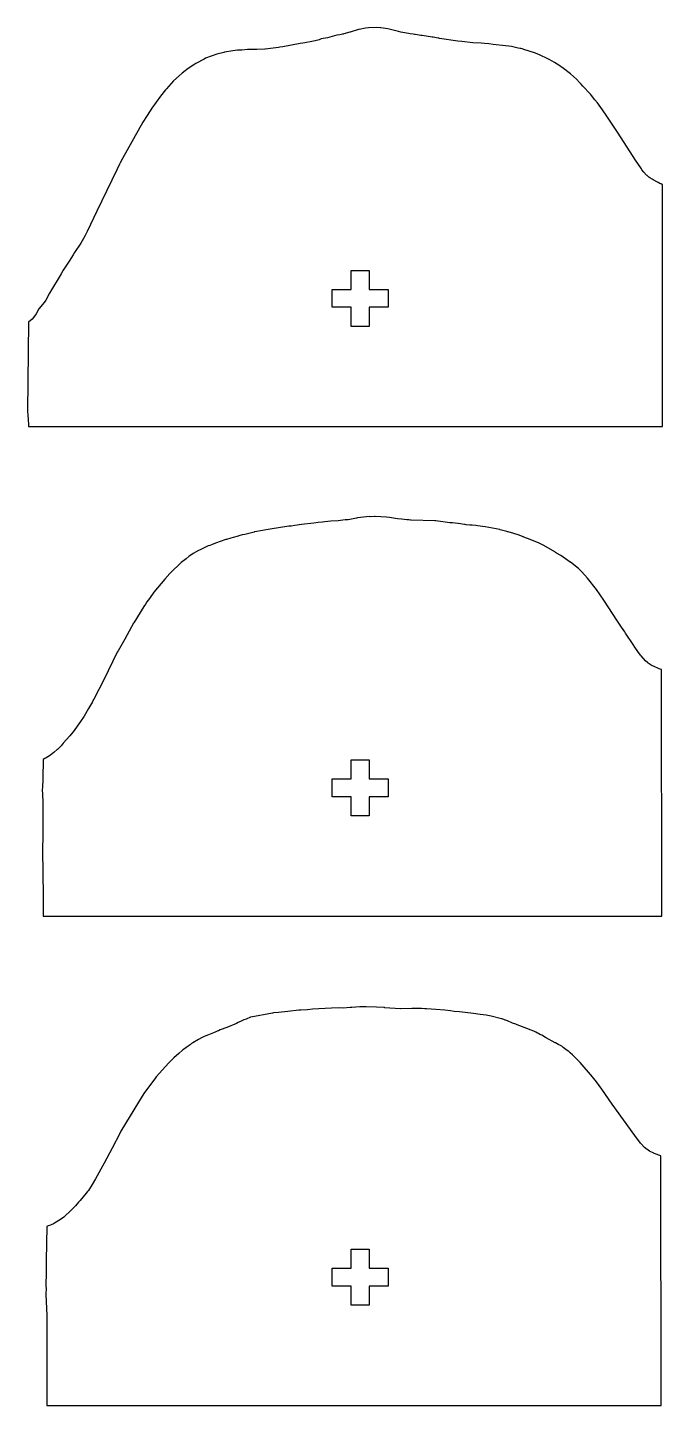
# Model space of a CAD drawing. Header units: metres. Extents: x -88 to 939, y 68 to 1362.
# Drawn here: x -83.7 to 85, y 588.1 to 954 of the extents above; entities that cross this region are included whole.
import ezdxf

# ---------------------------------------------------------------- set-up
doc = ezdxf.new("R2010")
doc.units = ezdxf.units.M

msp = doc.modelspace()

# ---------------------------------------------------------------- linework, layer by layer
for p, q in [((-1.5157, 951.968), (-3.9633, 951.346)), ((-0.6847, 952.106), (-1.5157, 951.968)), ((0.012, 952.247), (-0.6847, 952.106)), ((0.1731, 952.3), (0.012, 952.247)), ((0.3156, 952.355), (0.1731, 952.3)), ((1.9129, 952.829), (0.3156, 952.355)), ((2.002, 952.847), (1.9129, 952.829)), ((4.2037, 953.509), (2.002, 952.847)), ((4.3725, 953.546), (4.2037, 953.509)), ((6.1111, 953.846), (4.3725, 953.546)), ((6.8927, 953.943), (6.1111, 953.846)), ((8.975, 954.033), (6.8927, 953.943)), ((10.0538, 953.969), (8.975, 954.033)), ((10.0859, 953.969), (10.0538, 953.969)), ((10.1599, 953.961), (10.0859, 953.969)), ((12.0478, 953.678), (10.1599, 953.961)), ((13.7923, 953.233), (12.0478, 953.678)), ((14.8306, 952.997), (13.7923, 953.233)), ((15.5075, 952.794), (14.8306, 952.997)), ((16.5491, 952.63), (15.5075, 952.794)), ((18.0007, 952.331), (16.5491, 952.63)), ((18.771, 952.281), (18.0007, 952.331)), ((19.1465, 952.187), (18.771, 952.281)), ((19.3246, 952.192), (19.1465, 952.187)), ((20.3774, 952.023), (19.3246, 952.192)), ((20.7551, 951.95), (20.3774, 952.023)), ((21.1345, 951.916), (20.7551, 951.95)), ((23.8038, 951.498), (21.1345, 951.916)), ((-27.8715, 948.013), (-29.142, 947.843)), ((-26.7653, 948.063), (-27.8715, 948.013)), ((-25.2722, 948.197), (-26.7653, 948.063)), ((-22.9411, 948.212), (-25.2722, 948.197)), ((-22.8692, 948.219), (-22.9411, 948.212)), ((-22.7666, 948.239), (-22.8692, 948.219)), ((-20.6519, 948.317), (-22.7666, 948.239)), ((-20.5305, 948.333), (-20.6519, 948.317)), ((-16.9795, 948.745), (-20.5305, 948.333)), ((-16.6479, 948.798), (-16.9795, 948.745)), ((-15.8973, 948.893), (-16.6479, 948.798)), ((-11.2258, 949.808), (-15.8973, 948.893)), ((-10.5775, 949.869), (-11.2258, 949.808)), ((-10.03, 949.947), (-10.5775, 949.869)), ((-8.1389, 950.372), (-10.03, 949.947)), ((-7.3132, 950.522), (-8.1389, 950.372)), ((-6.2337, 950.814), (-7.3132, 950.522)), ((-5.6655, 951.001), (-6.2337, 950.814)), ((-3.9633, 951.346), (-5.6655, 951.001)), ((24.0368, 951.45), (23.8038, 951.498)), ((25.4016, 951.207), (24.0368, 951.45)), ((25.5285, 951.181), (25.4016, 951.207)), ((25.7334, 951.155), (25.5285, 951.181)), ((30.6552, 950.4), (25.7334, 951.155)), ((31.6865, 950.341), (30.6552, 950.4)), ((34.6016, 950.008), (31.6865, 950.341)), ((36.8405, 949.893), (34.6016, 950.008)), ((37.6891, 949.781), (36.8405, 949.893)), ((38.8692, 949.711), (37.6891, 949.781)), ((39.9744, 949.535), (38.8692, 949.711)), ((43.3183, 949.207), (39.9744, 949.535)), ((44.1508, 949.057), (43.3183, 949.207)), ((44.8891, 948.959), (44.1508, 949.057)), ((46.6124, 948.587), (44.8891, 948.959)), ((47.1913, 948.477), (46.6124, 948.587)), ((47.3322, 948.439), (47.1913, 948.477)), ((47.7294, 948.367), (47.3322, 948.439)), ((48.3912, 948.128), (47.7294, 948.367)), ((49.2908, 947.891), (48.3912, 948.128)), ((51.2121, 947.205), (49.2908, 947.891)), ((-39.247, 944.321), (-40.2487, 943.678)), ((-38.9318, 944.501), (-39.247, 944.321)), ((-36.7626, 945.667), (-38.9318, 944.501)), ((-36.3819, 945.859), (-36.7626, 945.667)), ((-33.3523, 946.966), (-36.3819, 945.859)), ((-31.5388, 947.427), (-33.3523, 946.966)), ((-31.3206, 947.478), (-31.5388, 947.427)), ((-29.1735, 947.835), (-31.3206, 947.478)), ((-29.142, 947.843), (-29.1735, 947.835)), ((52.4666, 946.71), (51.2121, 947.205)), ((54.3669, 945.813), (52.4666, 946.71)), ((55.0499, 945.471), (54.3669, 945.813)), ((56.2519, 944.788), (55.0499, 945.471)), ((56.9775, 944.286), (56.2519, 944.788)), ((57.1738, 944.182), (56.9775, 944.286)), ((-43.399, 941.188), (-44.8707, 939.857)), ((-42.5836, 941.881), (-43.399, 941.188)), ((-41.8148, 942.506), (-42.5836, 941.881)), ((-41.3392, 942.876), (-41.8148, 942.506)), ((-40.2487, 943.678), (-41.3392, 942.876)), ((58.6918, 943.121), (57.1738, 944.182)), ((60.5397, 941.703), (58.6918, 943.121)), ((62.1057, 940.297), (60.5397, 941.703)), ((-47.0248, 937.507), (-48.3528, 935.798)), ((-46.7975, 937.765), (-47.0248, 937.507)), ((-44.8707, 939.857), (-46.7975, 937.765)), ((62.9476, 939.398), (62.1057, 940.297)), ((63.2917, 939.05), (62.9476, 939.398)), ((63.3685, 938.968), (63.2917, 939.05)), ((63.7812, 938.498), (63.3685, 938.968)), ((65.8234, 936.312), (63.7812, 938.498)), ((-48.3528, 935.798), (-50.66, 932.587)), ((67.0045, 934.83), (65.8234, 936.312)), ((67.7031, 934.004), (67.0045, 934.83)), ((69.0422, 932.159), (67.7031, 934.004)), ((-51.9013, 930.668), (-53.0088, 928.865)), ((-50.66, 932.587), (-51.9013, 930.668)), ((70.207, 930.502), (69.0422, 932.159)), ((70.4042, 930.19), (70.207, 930.502)), ((73.2262, 925.947), (70.4042, 930.19)), ((-53.0088, 928.865), (-58.451, 919.235)), ((77.8056, 918.787), (73.2262, 925.947)), ((-58.451, 919.235), (-59.0507, 918.076)), ((79.3584, 916.507), (77.8056, 918.787)), ((-59.9967, 916.254), (-65.2244, 905.257)), ((-59.2079, 917.783), (-59.9967, 916.254)), ((-59.0507, 918.076), (-59.2079, 917.783)), ((79.5297, 916.28), (79.3584, 916.507)), ((80.0432, 915.621), (79.5297, 916.28)), ((80.7462, 914.86), (80.0432, 915.621)), ((80.8768, 914.713), (80.7462, 914.86)), ((80.9777, 914.631), (80.8768, 914.713)), ((81.3783, 914.322), (80.9777, 914.631)), ((81.5984, 914.128), (81.3783, 914.322)), ((82.2493, 913.783), (81.5984, 914.128)), ((82.5045, 913.603), (82.2493, 913.783)), ((83.6168, 912.977), (82.5045, 913.603)), ((83.6523, 912.956), (83.6168, 912.977)), ((83.6864, 912.945), (83.6523, 912.956)), ((83.8197, 912.871), (83.6864, 912.945)), ((84.2751, 912.641), (83.8197, 912.871)), ((84.6232, 912.487), (84.2751, 912.641)), ((84.6619, 912.466), (84.6232, 912.487)), ((84.7995, 912.43), (84.6619, 912.466)), ((84.945, 912.359), (84.7995, 912.43)), ((84.9427, 912.331), (84.945, 912.359)), ((84.9625, 848.055), (84.9427, 912.331)), ((-65.2244, 905.257), (-67.8672, 899.897)), ((-69.5443, 896.738), (-71.172, 894.292)), ((-68.7637, 898.032), (-69.5443, 896.738)), ((-68.3543, 898.82), (-68.7637, 898.032)), ((-67.8672, 899.897), (-68.3543, 898.82)), ((-71.5367, 893.685), (-72.6168, 891.99)), ((-71.172, 894.292), (-71.5367, 893.685)), ((-74.2234, 889.569), (-74.731, 888.641)), ((-72.6168, 891.99), (-74.2234, 889.569)), ((2.3097, 884.479), (2.3097, 889.544)), ((2.3097, 889.544), (7.0646, 889.544)), ((7.0646, 889.544), (7.0646, 884.479)), ((-74.731, 888.641), (-77.7965, 883.488)), ((-77.7965, 883.488), (-78.8284, 881.664)), ((-2.755, 879.725), (-2.755, 884.479)), ((-2.755, 884.479), (2.3097, 884.479)), ((7.0646, 884.479), (12.1294, 884.479)), ((12.1294, 884.479), (12.1294, 879.725)), ((-80.6788, 879.285), (-81.2062, 878.314)), ((-79.2613, 881.004), (-80.6788, 879.285)), ((-78.8284, 881.664), (-79.2613, 881.004)), ((2.3097, 879.725), (-2.755, 879.725)), ((2.3097, 874.66), (2.3097, 879.725)), ((12.1294, 879.725), (7.0646, 879.725)), ((7.0646, 879.725), (7.0646, 874.66)), ((-83.4048, 875.791), (-83.6661, 852.12)), ((-82.4043, 876.608), (-83.4048, 875.791)), ((-81.5457, 877.761), (-82.4043, 876.608)), ((-81.3805, 877.969), (-81.5457, 877.761)), ((-81.2933, 878.124), (-81.3805, 877.969)), ((-81.2062, 878.314), (-81.2933, 878.124)), ((7.0646, 874.66), (2.3097, 874.66)), ((-83.6661, 852.12), (-83.5713, 851.068)), ((-83.5713, 851.068), (-83.4903, 849.904)), ((-83.4903, 849.904), (-83.4226, 848.594)), ((-83.4226, 848.594), (-83.4239, 848.338)), ((-83.4239, 848.338), (-83.4046, 848.055)), ((-83.4046, 848.055), (84.9625, 848.055)), ((3.7428, 823.744), (1.4531, 823.317)), ((3.9847, 823.778), (3.7428, 823.744)), ((6.3948, 824.058), (3.9847, 823.778)), ((7.1723, 824.122), (6.3948, 824.058)), ((7.3626, 824.121), (7.1723, 824.122)), ((8.4942, 824.152), (7.3626, 824.121)), ((8.656, 824.151), (8.4942, 824.152)), ((11.6947, 823.956), (8.656, 824.151)), ((12.4644, 823.875), (11.6947, 823.956)), ((14.6113, 823.558), (12.4644, 823.875)), ((15.6377, 823.481), (14.6113, 823.558)), ((17.0528, 823.32), (15.6377, 823.481)), ((-23.4826, 820.039), (-25.9277, 819.402)), ((-23.3738, 820.059), (-23.4826, 820.039)), ((-23.3129, 820.067), (-23.3738, 820.059)), ((-23.2888, 820.075), (-23.3129, 820.067)), ((-19.1878, 820.796), (-23.2888, 820.075)), ((-14.2428, 821.572), (-19.1878, 820.796)), ((-13.6635, 821.616), (-14.2428, 821.572)), ((-12.7057, 821.778), (-13.6635, 821.616)), ((-10.8732, 822.044), (-12.7057, 821.778)), ((-7.6265, 822.389), (-10.8732, 822.044)), ((-6.4676, 822.535), (-7.6265, 822.389)), ((-5.2866, 822.645), (-6.4676, 822.535)), ((-4.6821, 822.743), (-5.2866, 822.645)), ((-3.1551, 822.905), (-4.6821, 822.743)), ((-1.1935, 823.033), (-3.1551, 822.905)), ((0.696, 823.257), (-1.1935, 823.033)), ((1.4531, 823.317), (0.696, 823.257)), ((17.6271, 823.278), (17.0528, 823.32)), ((18.0787, 823.231), (17.6271, 823.278)), ((18.2056, 823.223), (18.0787, 823.231)), ((24.5502, 823.01), (18.2056, 823.223)), ((24.787, 822.989), (24.5502, 823.01)), ((28.5295, 822.504), (24.787, 822.989)), ((29.1685, 822.464), (28.5295, 822.504)), ((29.888, 822.385), (29.1685, 822.464)), ((30.5753, 822.275), (29.888, 822.385)), ((30.7425, 822.265), (30.5753, 822.275)), ((31.314, 822.181), (30.7425, 822.265)), ((31.8034, 822.135), (31.314, 822.181)), ((32.406, 822.035), (31.8034, 822.135)), ((32.578, 822.014), (32.406, 822.035)), ((32.8269, 821.97), (32.578, 822.014)), ((33.7645, 821.906), (32.8269, 821.97)), ((34.4613, 821.829), (33.7645, 821.906)), ((35.3948, 821.749), (34.4613, 821.829)), ((35.8412, 821.722), (35.3948, 821.749)), ((37.8574, 821.464), (35.8412, 821.722)), ((41.7489, 820.68), (37.8574, 821.464)), ((41.8498, 820.658), (41.7489, 820.68)), ((43.6659, 820.142), (41.8498, 820.658)), ((43.8236, 820.11), (43.6659, 820.142)), ((43.9938, 820.061), (43.8236, 820.11)), ((45.5221, 819.664), (43.9938, 820.061)), ((-35.7188, 816.372), (-38.0195, 815.261)), ((-35.2861, 816.486), (-35.7188, 816.372)), ((-34.7935, 816.668), (-35.2861, 816.486)), ((-33.7749, 817.102), (-34.7935, 816.668)), ((-33.4689, 817.19), (-33.7749, 817.102)), ((-32.4931, 817.557), (-33.4689, 817.19)), ((-30.9627, 818.03), (-32.4931, 817.557)), ((-30.9098, 818.041), (-30.9627, 818.03)), ((-30.7873, 818.079), (-30.9098, 818.041)), ((-29.6715, 818.377), (-30.7873, 818.079)), ((-29.0316, 818.565), (-29.6715, 818.377)), ((-27.7224, 818.983), (-29.0316, 818.565)), ((-27.5604, 819.041), (-27.7224, 818.983)), ((-26.6872, 819.284), (-27.5604, 819.041)), ((-25.9277, 819.402), (-26.6872, 819.284)), ((46.8806, 819.165), (45.5221, 819.664)), ((47.9581, 818.791), (46.8806, 819.165)), ((48.09, 818.741), (47.9581, 818.791)), ((48.1712, 818.707), (48.09, 818.741)), ((49.8535, 818.036), (48.1712, 818.707)), ((52.1952, 817.05), (49.8535, 818.036)), ((53.1212, 816.615), (52.1952, 817.05)), ((53.4594, 816.464), (53.1212, 816.615)), ((56.3528, 814.768), (53.4594, 816.464)), ((-41.5596, 812.922), (-42.8226, 811.946)), ((-40.7248, 813.599), (-41.5596, 812.922)), ((-40.2769, 813.917), (-40.7248, 813.599)), ((-39.6714, 814.332), (-40.2769, 813.917)), ((-38.2847, 815.142), (-39.6714, 814.332)), ((-38.0195, 815.261), (-38.2847, 815.142)), ((56.6003, 814.603), (56.3528, 814.768)), ((56.8577, 814.462), (56.6003, 814.603)), ((57.9452, 813.836), (56.8577, 814.462)), ((59.8596, 812.488), (57.9452, 813.836)), ((60.4803, 812.066), (59.8596, 812.488)), ((-45.8368, 809.031), (-47.2344, 807.482)), ((-44.8599, 810.031), (-45.8368, 809.031)), ((-43.6724, 811.181), (-44.8599, 810.031)), ((-42.8226, 811.946), (-43.6724, 811.181)), ((60.5688, 812.003), (60.4803, 812.066)), ((62.6533, 810.33), (60.5688, 812.003)), ((63.5839, 809.445), (62.6533, 810.33)), ((65.0622, 807.824), (63.5839, 809.445)), ((-47.2344, 807.482), (-50.084, 804.027)), ((67.4184, 804.766), (65.0622, 807.824)), ((-51.3085, 802.415), (-51.9565, 801.458)), ((-50.084, 804.027), (-51.3085, 802.415)), ((69.386, 801.937), (67.4184, 804.766)), ((73.0513, 796.362), (69.386, 801.937)), ((-52.8022, 800.231), (-55.4472, 795.922)), ((-52.3663, 800.911), (-52.8022, 800.231)), ((-51.9565, 801.458), (-52.3663, 800.911)), ((-55.4914, 795.839), (-57.251, 792.77)), ((-55.4472, 795.922), (-55.4914, 795.839)), ((74.1273, 794.808), (73.0513, 796.362)), ((74.9607, 793.535), (74.1273, 794.808)), ((-57.8624, 791.618), (-59.6029, 788.513)), ((-57.251, 792.77), (-57.8624, 791.618)), ((75.1675, 793.204), (74.9607, 793.535)), ((77.1754, 790.13), (75.1675, 793.204)), ((-59.8258, 788.096), (-63.4381, 780.815)), ((-59.6029, 788.513), (-59.8258, 788.096)), ((77.6199, 789.489), (77.1754, 790.13)), ((78.4168, 788.293), (77.6199, 789.489)), ((79.1253, 787.355), (78.4168, 788.293)), ((79.2821, 787.138), (79.1253, 787.355)), ((80.4787, 785.845), (79.2821, 787.138)), ((80.9684, 785.396), (80.4787, 785.845)), ((81.1889, 785.185), (80.9684, 785.396)), ((82.257, 784.511), (81.1889, 785.185)), ((82.578, 784.381), (82.257, 784.511)), ((84.1248, 783.723), (82.578, 784.381)), ((84.3684, 783.649), (84.1248, 783.723)), ((84.7542, 783.513), (84.3684, 783.649)), ((84.757, 718.055), (84.7542, 783.513)), ((-63.4381, 780.815), (-66.0889, 775.679)), ((-67.4516, 773.164), (-68.6174, 771.162)), ((-66.4514, 774.958), (-67.4516, 773.164)), ((-66.2922, 775.267), (-66.4514, 774.958)), ((-66.0889, 775.679), (-66.2922, 775.267)), ((-69.588, 769.686), (-71.5787, 766.961)), ((-68.6174, 771.162), (-69.588, 769.686)), ((-72.4062, 765.889), (-74.1911, 763.958)), ((-71.6582, 766.841), (-72.4062, 765.889)), ((-71.5787, 766.961), (-71.6582, 766.841)), ((-76.6642, 761.505), (-77.8195, 760.622)), ((-76.6408, 761.528), (-76.6642, 761.505)), ((-75.7885, 762.236), (-76.6408, 761.528)), ((-75.7219, 762.282), (-75.7885, 762.236)), ((-75.6276, 762.366), (-75.7219, 762.282)), ((-74.6989, 763.282), (-75.6276, 762.366)), ((-74.1911, 763.958), (-74.6989, 763.282)), ((-79.4929, 759.6), (-79.6363, 754.534)), ((-79.0929, 759.853), (-79.4929, 759.6)), ((-78.7387, 760.05), (-79.0929, 759.853)), ((-77.8195, 760.622), (-78.7387, 760.05)), ((2.3097, 754.479), (2.3097, 759.544)), ((2.3097, 759.544), (7.0646, 759.544)), ((7.0646, 759.544), (7.0646, 754.479)), ((-79.6219, 754.203), (-79.7157, 752.381)), ((-79.6363, 754.534), (-79.6219, 754.203)), ((-2.755, 749.725), (-2.755, 754.479)), ((-2.755, 754.479), (2.3097, 754.479)), ((7.0646, 754.479), (12.1294, 754.479)), ((12.1294, 754.479), (12.1294, 749.725)), ((-79.7157, 752.381), (-79.7824, 751.492)), ((-79.7824, 751.492), (-79.7268, 750.471)), ((-79.7268, 750.471), (-79.6381, 748.154)), ((-79.6381, 748.154), (-79.5763, 740.345)), ((2.3097, 749.725), (-2.755, 749.725)), ((2.3097, 744.66), (2.3097, 749.725)), ((12.1294, 749.725), (7.0646, 749.725)), ((7.0646, 749.725), (7.0646, 744.66)), ((7.0646, 744.66), (2.3097, 744.66)), ((-79.6051, 739.545), (-79.6579, 735.538)), ((-79.587, 739.923), (-79.6051, 739.545)), ((-79.5763, 740.345), (-79.587, 739.923)), ((-79.6579, 735.538), (-79.526, 723.385)), ((-79.526, 723.385), (-79.5085, 720.821)), ((-79.5085, 720.821), (-79.4934, 718.055)), ((-79.4934, 718.055), (84.757, 718.055)), ((-18.6321, 692.271), (-24.3581, 691.179)), ((-18.3157, 692.321), (-18.6321, 692.271)), ((-17.0383, 692.455), (-18.3157, 692.321)), ((-14.5453, 692.659), (-17.0383, 692.455)), ((-11.6218, 693.011), (-14.5453, 692.659)), ((-11.1234, 693.059), (-11.6218, 693.011)), ((-9.3109, 693.138), (-11.1234, 693.059)), ((-8.0264, 693.275), (-9.3109, 693.138)), ((-2.9217, 693.611), (-8.0264, 693.275)), ((-0.6864, 693.634), (-2.9217, 693.611)), ((0.1891, 693.619), (-0.6864, 693.634)), ((2.0019, 693.715), (0.1891, 693.619)), ((2.4819, 693.728), (2.0019, 693.715)), ((4.6114, 693.905), (2.4819, 693.728)), ((5.1696, 693.894), (4.6114, 693.905)), ((5.9896, 693.904), (5.1696, 693.894)), ((6.2435, 693.891), (5.9896, 693.904)), ((9.0101, 693.839), (6.2435, 693.891)), ((10.9523, 693.73), (9.0101, 693.839)), ((11.1409, 693.716), (10.9523, 693.73)), ((11.244, 693.706), (11.1409, 693.716)), ((15.2956, 693.407), (11.244, 693.706)), ((15.3488, 693.41), (15.2956, 693.407)), ((18.3604, 693.511), (15.3488, 693.41)), ((19.3246, 693.463), (18.3604, 693.511)), ((19.6671, 693.477), (19.3246, 693.463)), ((20.9753, 693.464), (19.6671, 693.477)), ((21.8667, 693.438), (20.9753, 693.464)), ((22.2548, 693.396), (21.8667, 693.438)), ((24.7458, 693.22), (22.2548, 693.396)), ((27.152, 693.015), (24.7458, 693.22)), ((28.7137, 692.848), (27.152, 693.015)), ((29.6513, 692.716), (28.7137, 692.848)), ((31.0395, 692.608), (29.6513, 692.716)), ((34.8033, 692.184), (31.0395, 692.608)), ((36.5904, 691.924), (34.8033, 692.184)), ((38.1131, 691.741), (36.5904, 691.924)), ((39.4998, 691.45), (38.1131, 691.741)), ((-30.7122, 688.477), (-32.5292, 687.777)), ((-28.1964, 689.534), (-30.7122, 688.477)), ((-27.7681, 689.74), (-28.1964, 689.534)), ((-26.7835, 690.175), (-27.7681, 689.74)), ((-26.5939, 690.276), (-26.7835, 690.175)), ((-26.1871, 690.446), (-26.5939, 690.276)), ((-25.6402, 690.655), (-26.1871, 690.446)), ((-24.4735, 691.148), (-25.6402, 690.655)), ((-24.4364, 691.161), (-24.4735, 691.148)), ((-24.3581, 691.179), (-24.4364, 691.161)), ((42.1761, 690.769), (39.4998, 691.45)), ((42.3812, 690.699), (42.1761, 690.769)), ((43.0105, 690.451), (42.3812, 690.699)), ((43.1585, 690.39), (43.0105, 690.451)), ((43.2643, 690.367), (43.1585, 690.39)), ((43.7868, 690.17), (43.2643, 690.367)), ((44.9979, 689.687), (43.7868, 690.17)), ((45.1283, 689.628), (44.9979, 689.687)), ((45.9962, 689.31), (45.1283, 689.628)), ((46.3911, 689.186), (45.9962, 689.31)), ((48.9429, 688.215), (46.3911, 689.186)), ((49.6393, 687.928), (48.9429, 688.215)), ((-39.7583, 684.398), (-40.152, 684.152)), ((-38.3026, 685.258), (-39.7583, 684.398)), ((-37.5047, 685.68), (-38.3026, 685.258)), ((-36.7774, 686.028), (-37.5047, 685.68)), ((-35.6303, 686.518), (-36.7774, 686.028)), ((-34.3079, 687.014), (-35.6303, 686.518)), ((-33.656, 687.316), (-34.3079, 687.014)), ((-33.2923, 687.432), (-33.656, 687.316)), ((-32.9946, 687.588), (-33.2923, 687.432)), ((-32.5292, 687.777), (-32.9946, 687.588)), ((49.7971, 687.844), (49.6393, 687.928)), ((50.7626, 687.45), (49.7971, 687.844)), ((51.1878, 687.26), (50.7626, 687.45)), ((51.2907, 687.217), (51.1878, 687.26)), ((51.8187, 686.909), (51.2907, 687.217)), ((52.0231, 686.833), (51.8187, 686.909)), ((52.4298, 686.588), (52.0231, 686.833)), ((52.9008, 686.369), (52.4298, 686.588)), ((53.9386, 685.761), (52.9008, 686.369)), ((56.5047, 684.377), (53.9386, 685.761)), ((-43.4895, 681.576), (-44.8343, 680.352)), ((-42.5175, 682.396), (-43.4895, 681.576)), ((-42.2188, 682.609), (-42.5175, 682.396)), ((-41.0123, 683.524), (-42.2188, 682.609)), ((-40.5139, 683.871), (-41.0123, 683.524)), ((-40.152, 684.152), (-40.5139, 683.871)), ((56.5574, 684.353), (56.5047, 684.377)), ((57.4798, 683.824), (56.5574, 684.353)), ((57.888, 683.633), (57.4798, 683.824)), ((58.1981, 683.461), (57.888, 683.633)), ((58.6159, 683.133), (58.1981, 683.461)), ((59.6427, 682.368), (58.6159, 683.133)), ((60.13, 682.055), (59.6427, 682.368)), ((60.4887, 681.75), (60.13, 682.055)), ((61.1083, 681.182), (60.4887, 681.75)), ((63.1242, 679.132), (61.1083, 681.182)), ((-47.0593, 678.122), (-49.511, 675.295)), ((-46.145, 679.076), (-47.0593, 678.122)), ((-44.8343, 680.352), (-46.145, 679.076)), ((66.4265, 675.337), (63.1242, 679.132)), ((-49.6929, 675.068), (-52.7627, 670.867)), ((-49.511, 675.295), (-49.6929, 675.068)), ((67.4714, 673.983), (66.4265, 675.337)), ((68.8877, 672.081), (67.4714, 673.983)), ((-52.7627, 670.867), (-54.1898, 668.616)), ((71.5852, 668.097), (68.8877, 672.081)), ((-54.1898, 668.616), (-58.8489, 660.899)), ((77.6137, 659.717), (71.5852, 668.097)), ((-59.1788, 660.31), (-61.1677, 656.429)), ((-58.9453, 660.717), (-59.1788, 660.31)), ((-58.8489, 660.899), (-58.9453, 660.717)), ((79.1634, 657.688), (77.6137, 659.717)), ((-61.1677, 656.429), (-63.3266, 652.364)), ((79.2145, 657.628), (79.1634, 657.688)), ((79.2299, 657.616), (79.2145, 657.628)), ((79.2769, 657.57), (79.2299, 657.616)), ((80.1732, 656.585), (79.2769, 657.57)), ((80.2014, 656.56), (80.1732, 656.585)), ((81.5668, 655.551), (80.2014, 656.56)), ((82.7084, 655.036), (81.5668, 655.551)), ((-63.3266, 652.364), (-65.6356, 648.274)), ((82.7722, 655.004), (82.7084, 655.036)), ((84.5794, 654.319), (82.7722, 655.004)), ((84.6035, 588.055), (84.5794, 654.319)), ((-65.6356, 648.274), (-66.4687, 646.695)), ((-68.1314, 644.429), (-69.7015, 642.491)), ((-67.7296, 644.861), (-68.1314, 644.429)), ((-67.4945, 645.153), (-67.7296, 644.861)), ((-66.4687, 646.695), (-67.4945, 645.153)), ((-70.9704, 641.049), (-71.8326, 640.191)), ((-70.1544, 642.03), (-70.9704, 641.049)), ((-69.7015, 642.491), (-70.1544, 642.03)), ((-74.9226, 637.402), (-76.4768, 636.485)), ((-74.0288, 638.104), (-74.9226, 637.402)), ((-72.1031, 639.881), (-74.0288, 638.104)), ((-71.8326, 640.191), (-72.1031, 639.881)), ((-78.5531, 635.593), (-78.699, 626.546)), ((-78.2001, 635.736), (-78.5531, 635.593)), ((-77.5903, 635.94), (-78.2001, 635.736)), ((-77.4123, 636.038), (-77.5903, 635.94)), ((-76.7644, 636.305), (-77.4123, 636.038)), ((-76.4768, 636.485), (-76.7644, 636.305)), ((2.3097, 624.479), (2.3097, 629.544)), ((2.3097, 629.544), (7.0646, 629.544)), ((7.0646, 629.544), (7.0646, 624.479)), ((-78.699, 626.546), (-78.7464, 625.077)), ((-78.7063, 623.239), (-78.7981, 619.973)), ((-78.7464, 625.077), (-78.7201, 624.592)), ((-78.7201, 624.592), (-78.7348, 623.938)), ((-78.7348, 623.938), (-78.7063, 623.239)), ((-2.755, 619.725), (-2.755, 624.479)), ((-2.755, 624.479), (2.3097, 624.479)), ((7.0646, 624.479), (12.1294, 624.479)), ((12.1294, 624.479), (12.1294, 619.725)), ((-78.7981, 619.973), (-78.7478, 618.815)), ((-78.7478, 618.815), (-78.793, 617.937)), ((2.3097, 619.725), (-2.755, 619.725)), ((2.3097, 614.66), (2.3097, 619.725)), ((12.1294, 619.725), (7.0646, 619.725)), ((7.0646, 619.725), (7.0646, 614.66)), ((-78.793, 617.937), (-78.8252, 617.508)), ((-78.8252, 617.508), (-78.5537, 611.926)), ((-78.5537, 611.926), (-78.5562, 599.765)), ((7.0646, 614.66), (2.3097, 614.66)), ((-78.5562, 599.765), (-78.5547, 588.055)), ((-78.5547, 588.055), (84.6035, 588.055))]:
    msp.add_line(p, q)

doc.saveas('drawing.dxf')
